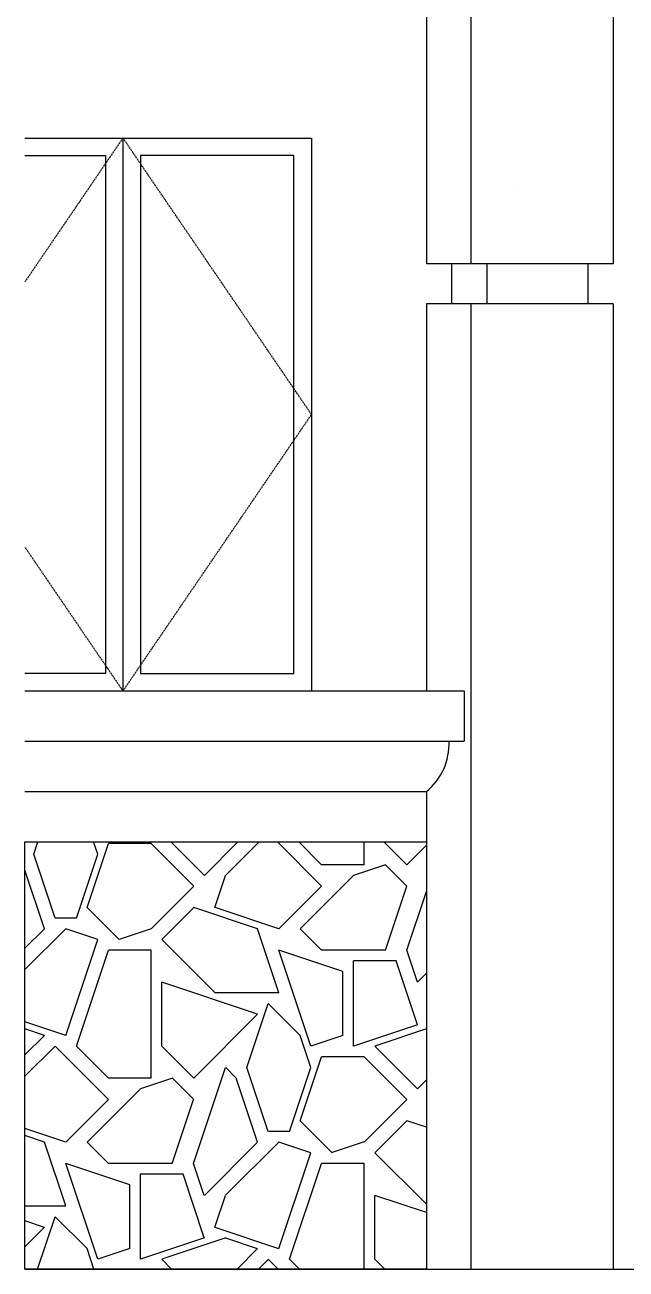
# Model space of a CAD drawing. Extents: x -6708 to 51378, y -17661 to 34250.
# Drawn here: x 26054 to 27250, y -4537 to -2062 of the extents above; entities that cross this region are included whole.
import ezdxf

# ---------------------------------------------------------------- set-up
doc = ezdxf.new("R2010")
doc.units = 0
doc.header["$LTSCALE"] = 5
doc.header["$MEASUREMENT"] = 0
doc.linetypes.add('HIDDEN', pattern=[0.375, 0.25, -0.125])
for name, color, linetype in [('0-BCA', 33, 'CONTINUOUS'), ('0-HATCH', 8, 'CONTINUOUS'), ('0-TEXT', 7, 'CONTINUOUS'), ('MET', 2, 'CONTINUOUS')]:
    doc.layers.add(name, color=color, linetype=linetype)

msp = doc.modelspace()

# ---------------------------------------------------------------- hatches: boundary and pattern name
at = {"layer": '0-HATCH'}
h = msp.add_hatch(dxfattribs=at)
h.set_pattern_fill('GRAVEL', color=8, scale=600, angle=45, style=0)
h.set_pattern_definition([(45, (84.85, 84.85), (6e-14, 848.528), [180, -420]), (45, (297, 381.84), (6e-14, 848.528), [150, -450]), (45, (254.56, 381.84), (6e-14, 848.528), [120, -480]), (45, (21.2, 360.6), (6e-14, 848.528), [90, -90, 120, -300]), (45, (3e-14, 381.84), (6e-14, 848.528), [120, -30, 150, -300]), (45, (-275.8, 275.8), (6e-14, 848.528), [150, -450]), (45, (106.07, 700.04), (6e-14, 848.528), [150, -450]), (135, (-84.85, 84.85), (-848.528, 1e-13), [90, -510]), (135, (-339.4, 466.7), (-848.528, 1e-13), [60, -540]), (135, (84.85, 84.85), (-848.528, 1e-13), [90, -510]), (135, (-254.56, 509.1), (-848.528, 1e-13), [30, -570]), (135, (-63.64, 360.6), (-848.528, 1e-13), [90, -510]), (135, (127.3, 254.56), (-848.528, 1e-13), [150, -450]), (135, (-127.3, 593.97), (-848.528, 1e-13), [90, -510]), (135, (84.85, 466.7), (-848.528, 1e-13), [120, -480]), (135, (106.07, 487.9), (-848.528, 1e-13), [120, -480]), (135, (339.4, 339.4), (-848.528, 1e-13), [60, -540]), (135, (339.4, 466.7), (-848.528, 1e-13), [150, -450]), (90, (7e-15, 84.85), (-424.264, 424.264), [254.558, -593.97]), (90, (21.2, 148.5), (-424.264, 424.264), [127.279, -721.249]), (90, (-21.2, 572.76), (-424.264, 424.264), [169.706, -678.823]), (90, (-42.43, 593.97), (-424.264, 424.264), [127.279, -721.249]), (180, (-148.5, 403.05), (-424.264, -424.264), [42.427, -806.102]), (180, (7e-15, 84.85), (-424.264, -424.264), [84.853, -763.676]), (180, (3e-14, 339.4), (-424.264, -424.264), [84.853, -763.676]), (180, (6e-14, 551.54), (-424.264, -424.264), [84.853, -763.676]), (180, (42.43, 763.68), (-424.264, -424.264), [127.279, -721.249]), (180, (63.64, 742.46), (-424.264, -424.264), [84.853, -763.676]), (180, (6e-14, 763.68), (-424.264, -424.264), [84.853, -763.676]), (180, (254.56, 254.56), (-424.264, -424.264), [127.279, -721.249]), (71.565, (127.28, 636.4), (424.264, 424.264), [67.08, -1274.561]), (71.565, (127.28, 424.26), (424.264, 424.264), [67.08, -1274.561]), (71.565, (-148.5, 403.05), (424.264, 424.264), [134.16, -1207.481]), (71.565, (-233.35, 530.33), (424.264, 424.264), [134.16, -1207.481]), (71.565, (-127.28, 424.26), (424.264, 424.264), [134.16, -1207.481]), (71.565, (42.43, 763.68), (424.264, 424.264), [134.16, -1207.481]), (71.565, (-148.5, 148.5), (424.264, 424.264), [201.246, -1140.395]), (71.565, (-169.7, 169.7), (424.264, 424.264), [201.246, -1140.395]), (71.565, (-339.4, 339.4), (424.264, 424.264), [201.246, -1140.395]), (108.435, (-106.07, 530.33), (-424.264, 424.264), [67.08, -1274.561]), (108.435, (106.07, 700.04), (-424.264, 424.264), [67.08, -805.001, 134.16, -335.4]), (108.435, (106.07, 615.18), (-424.264, 424.264), [134.16, -1207.481]), (108.435, (-190.92, 403.05), (-424.264, 424.264), [134.16, -1207.481]), (108.435, (-212.13, 381.84), (-424.264, 424.264), [134.16, -1207.481]), (108.435, (-106.07, 572.76), (-424.264, 424.264), [201.246, -1140.395]), (161.565, (-106.07, 360.62), (-424.264, 424.264), [67.08, -1274.561]), (161.565, (212.13, 593.97), (-424.264, 424.264), [67.08, -1274.561]), (161.565, (254.56, 381.84), (-424.264, 424.264), [134.16, -1207.481]), (161.565, (212.13, 381.84), (-424.264, 424.264), [134.16, -1207.481]), (161.565, (-42.43, 721.25), (-424.264, 424.264), [134.16, -1207.481]), (161.565, (-169.7, 169.7), (-424.264, 424.264), [134.16, -1207.481]), (161.565, (212.13, 212.13), (-424.264, 424.264), [201.246, -1140.395]), (198.435, (106.07, 615.18), (-424.264, -424.264), [134.16, -1207.481]), (198.435, (148.5, 615.18), (-424.264, -424.264), [134.16, -1207.481]), (198.435, (42.43, 84.85), (-424.264, -424.264), [67.08, -1274.561]), (198.435, (3e-14, 381.84), (-424.264, -424.264), [67.08, -1274.561]), (198.435, (-42.43, 593.97), (-424.264, -424.264), [67.08, -1274.561])])
h.paths.add_polyline_path([(26053.9, -3687.4), (26852.8, -3687.4), (26852.8, -4537.4), (26053.9, -4537.4)])

# ---------------------------------------------------------------- linework, layer by layer
at = {"layer": '0-BCA'}
for p, q in [((26852.8, -1987.4), (26852.8, -2537.4)), ((26941.2, -1987.4), (26941.2, -2537.4)), ((27224, -1987.4, 0), (27224, -2537.4, 0)), ((26053.9, -2287.4, 0), (26624, -2287.4, 0)), ((26249, -2287.4, 0), (26249, -3387.4, 0)), ((26624, -2287.4, 0), (26624, -3387.4, 0)), ((26902.8, -2537.4), (26852.8, -2537.4)), ((26902.8, -2537.4), (26902.8, -2617.4)), ((26973, -2537.4), (26973, -2617.4)), ((27174, -2537.4, 0), (27174, -2617.4, 0)), ((27224, -2537.4, 0), (27174, -2537.4, 0)), ((26852.8, -2617.4), (26852.8, -3387.4)), ((26902.8, -2617.4), (26852.8, -2617.4)), ((26941.2, -2617.4), (26941.2, -4537.4)), ((27224, -2617.4, 0), (27174, -2617.4, 0)), ((27224, -2617.4, 0), (27224, -4537.4, 0)), ((27224, -2617.4, 0), (27224, -4537.4, 0)), ((26053.9, -3387.4, 0), (26927.8, -3387.4)), ((26927.8, -3387.4), (26927.8, -3487.4)), ((26053.9, -3487.4, 0), (26927.8, -3487.4)), ((26053.9, -3587.4, 0), (26852.8, -3587.4)), ((26852.8, -3587.4), (26852.8, -4537.4)), ((26053.9, -3687.4, 0), (26852.8, -3687.4))]:
    msp.add_line(p, q, dxfattribs=at)
at = {"layer": '0-BCA', "color": 2}
for p, q in [((27174, -2537.4, 0), (26902.8, -2537.4)), ((27174, -2617.4, 0), (26902.8, -2617.4))]:
    msp.add_line(p, q, dxfattribs=at)
at = {"layer": '0-BCA', "color": 5}
msp.add_line((26053.9, -4537.4), (33226.5, -4537.4), dxfattribs=at)
at = {"layer": '0-BCA', "color": 1, "linetype": 'HIDDEN', "elevation": 0, "flags": 128}
msp.add_lwpolyline([(26053.9, -3101.2), (26249, -3387.4), (26624, -2837.4), (26249, -2287.4), (26053.9, -2573.7)], dxfattribs=at)
at = {"layer": '0-BCA', "elevation": 0}
msp.add_lwpolyline([(26053.9, -2322.4), (26214, -2322.4), (26214, -3352.4), (26053.9, -3352.4)], dxfattribs=at)
msp.add_lwpolyline([(26589, -3352.4), (26589, -2322.4), (26284, -2322.4), (26284, -3352.4)], close=True, dxfattribs=at)
at = {"layer": '0-BCA'}
msp.add_arc((26774.2, -3491.9), 123.7, 309.462, 2.0825, dxfattribs=at)
at = {"layer": '0-TEXT', "elevation": 0}
msp.add_lwpolyline([(26053.9, -3687.4), (26852.8, -3687.4), (26852.8, -4537.4), (26053.9, -4537.4)], close=True, dxfattribs=at)
at = {"layer": 'MET', "color": 1}
msp.add_line((27034.1, -2382), (27034.1, -2382), dxfattribs=at)

doc.saveas('drawing.dxf')
